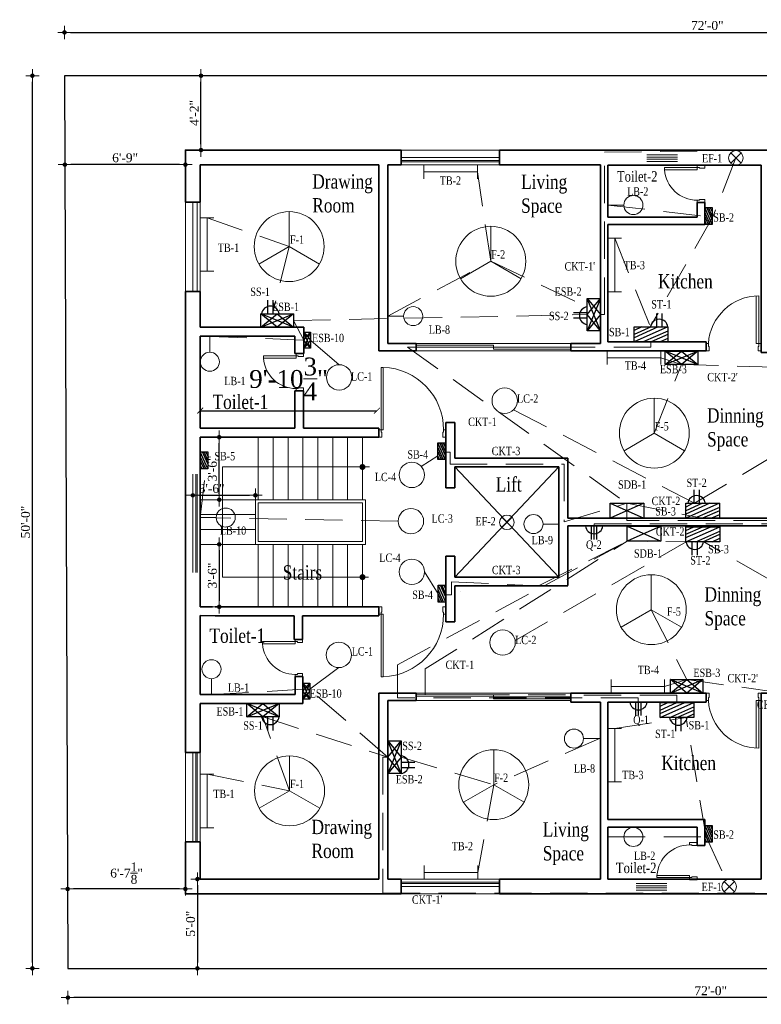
# Model space of a CAD drawing. Header units: inches. Extents: x -13742749 to 88736, y -40897 to 32194776.
# Drawn here: x 2084 to 2583, y 26277132 to 26277794 of the extents above; entities that cross this region are included whole.
import ezdxf

# ---------------------------------------------------------------- set-up
doc = ezdxf.new("R2010")
doc.units = ezdxf.units.IN
doc.header["$LTSCALE"] = 10
doc.header["$MEASUREMENT"] = 0
doc.linetypes.add('ACAD_ISO04W100', pattern=[30, 24, -3, 0, -3])
doc.linetypes.add('HIDDEN', pattern=[0.375, 0.25, -0.125])
doc.layers.get('0').update_dxf_attribs({"color": 123})
for name, color, linetype, lineweight in [('Column', 7, 'Continuous', 35), ('Conduit (Mine)', 230, 'HIDDEN', 13), ('Conduit Generator (mine)', 134, 'HIDDEN', 13), ('DIM', 4, 'Continuous', 0), ('DIMENSION_MY', 7, 'Continuous', 13), ('DOOR', 41, 'Continuous', 9), ('Fan (mine)', 210, 'Continuous', 13), ('Light (mine)', 80, 'Continuous', 13), ('RAIL', 182, 'Continuous', 13), ('Stair', 8, 'Continuous', 13), ('Text_My', 7, 'Continuous', 13), ('Text_SUBD', 7, 'Continuous', 13), ('VOID', 8, 'Continuous', 9), ('Wall', 7, 'Continuous', 35), ('WIN', 4, 'Continuous', 13), ('WIN-1', 8, 'Continuous', 13), ('WIN1', 8, 'Continuous', 9)]:
    doc.layers.add(name, color=color, linetype=linetype, lineweight=lineweight)
doc.layers.add('Site', color=7, linetype='ACAD_ISO04W100', lineweight=30, true_color=0x004961)
doc.layers.add('Switchboard and Socket (mine)', color=41, linetype='Continuous')
doc.layers.get('0').off()
doc.styles.get("Standard").update_dxf_attribs({"font": 'times.ttf', "width": 0.8})
doc.styles.add('STYLE3', font='times.ttf')
doc.dimstyles.new('1_8', dxfattribs={"dimtxt": 6, "dimasz": 4, "dimexe": 0.18, "dimexo": 0.0625, "dimgap": 0.125, "dimtad": 0, "dimdec": 4, "dimrnd": 0.125, "dimzin": 3, "dimdsep": 46, "dimlunit": 4, "dimtxsty": 'STYLE3', "dimblk": 'D', "dimcen": 4, "dimse1": 1, "dimse2": 1, "dimclrt": 7, "dimadec": 0, "dimazin": 0, "dimtfac": 1, "dimtdec": 4, "dimtix": 1, "dimtmove": 0, "dimatfit": 3, "dimldrblk": 'OPEN90', "dimfxl": 1, "dimtvp": 0.75, "dimtolj": 1, "dimtzin": 0, "dimarcsym": 0})
doc.dimstyles.new('Copy 1_8', dxfattribs={"dimtxt": 12, "dimasz": 4, "dimexe": 0.18, "dimexo": 0.0625, "dimgap": 0.125, "dimtad": 0, "dimdec": 4, "dimrnd": 0.125, "dimzin": 3, "dimdsep": 46, "dimlunit": 4, "dimtxsty": 'STYLE3', "dimblk": 'ARCHTICK', "dimcen": 4, "dimse1": 1, "dimse2": 1, "dimclrt": 7, "dimadec": 0, "dimazin": 0, "dimtfac": 1, "dimtdec": 4, "dimtix": 1, "dimtmove": 0, "dimatfit": 3, "dimldrblk": 'OPEN90', "dimfxl": 1, "dimtvp": 0.75, "dimtolj": 1, "dimtzin": 0, "dimarcsym": 0})

# ---------------------------------------------------------------- blocks, each defined once
blk = doc.blocks.new('D')
at = {"layer": 'DIM'}
for q in [(-1.125, 0), (0, 1.125), (1.125, 0), (0, -1.125)]:
    blk.add_line((0, 0), q, dxfattribs=at)
at = {"layer": 'DIM', "color": 6, "const_width": 0.375}
blk.add_lwpolyline([(-0.1875, 0, 1), (0.1875, 0, 1)], format="xyb", close=True, dxfattribs=at)
blk = doc.blocks.new('*D429')
at = {"layer": 'DIM', "color": 0, "linetype": 'ByBlock', "lineweight": -2}
blk.add_line((2118.43, 26277785.77), (2974.43, 26277785.77), dxfattribs=at)
at = {"layer": 'DIM', "color": 0, "linetype": 'ByBlock', "lineweight": -2, "xscale": 4, "yscale": 4, "zscale": 4, "rotation": 180}
blk.add_blockref('D', (2114.43, 26277785.77), dxfattribs=at)
at = {"layer": 'DIM', "color": 0, "linetype": 'ByBlock', "lineweight": -2, "xscale": 4, "yscale": 4, "zscale": 4}
blk.add_blockref('D', (2978.43, 26277785.77), dxfattribs=at)
at = {"layer": 'DIM', "color": 7, "linetype": 'ByBlock', "insert": (2546.43, 26277790.36), "char_height": 6, "attachment_point": 5, "style": 'STYLE3'}
blk.add_mtext('\\A1;72\'-0"', dxfattribs=at)
blk = doc.blocks.new('_Open90')
at = {"layer": 'DIM', "color": 0, "lineweight": -2}
for p, q in [((0, 0), (-1, 0)), ((-0.5, 0.5), (0, 0)), ((0, 0), (-0.5, -0.5))]:
    blk.add_line(p, q, dxfattribs=at)
blk = doc.blocks.new('*D431')
at = {"layer": 'DIM', "color": 0, "linetype": 'ByBlock', "lineweight": -2}
blk.add_line((2092.83, 26277160.62), (2092.83, 26277752.62), dxfattribs=at)
at = {"layer": 'DIM', "color": 0, "linetype": 'ByBlock', "lineweight": -2, "xscale": 4, "yscale": 4, "zscale": 4}
for p, rotation in [((2092.83, 26277756.62), 90), ((2092.83, 26277156.62), 270)]:
    blk.add_blockref('D', p, dxfattribs=dict(at, rotation=rotation))
at = {"layer": 'DIM', "color": 7, "linetype": 'ByBlock', "insert": (2088.25, 26277456.62), "char_height": 6, "attachment_point": 5, "rotation": 90, "style": 'STYLE3'}
blk.add_mtext('\\A1;50\'-0"', dxfattribs=at)
blk = doc.blocks.new('*D432')
at = {"layer": 'DIM', "color": 0, "linetype": 'ByBlock', "lineweight": -2}
blk.add_line((2976.75, 26277136.95), (2120.75, 26277136.95), dxfattribs=at)
at = {"layer": 'DIM', "color": 0, "linetype": 'ByBlock', "lineweight": -2, "xscale": 4, "yscale": 4, "zscale": 4, "rotation": 180}
blk.add_blockref('D', (2116.75, 26277136.95), dxfattribs=at)
at = {"layer": 'DIM', "color": 0, "linetype": 'ByBlock', "lineweight": -2, "xscale": 4, "yscale": 4, "zscale": 4}
blk.add_blockref('D', (2980.75, 26277136.95), dxfattribs=at)
at = {"layer": 'DIM', "color": 7, "linetype": 'ByBlock', "insert": (2548.75, 26277141.55), "char_height": 6, "attachment_point": 5, "style": 'STYLE3'}
blk.add_mtext('\\A1;72\'-0"', dxfattribs=at)
blk = doc.blocks.new('D-45')
for points in [[(-1.5, 46.97), (-3, 46.97), (-3, 5), (-1.5, 5)], [(-45, 5), (-45, 0), (-43, 0), (-43, 3.5), (-43.5, 3.5), (-43.5, 5)], [(0, 5), (0, 0), (-2, 0), (-2, 3.5), (-1.5, 3.5), (-1.5, 5)]]:
    blk.add_lwpolyline(points, close=True)
blk.add_arc((-1.5, 5), 42, 92.04671, 180)
blk = doc.blocks.new('D-25')
for points in [[(5, 25), (0, 25), (0, 23), (3.5, 23), (3.5, 23.5), (5, 23.5)], [(5, 0), (0, 0), (0, 2), (3.5, 2), (3.5, 1.5), (5, 1.5)], [(26.95, 1.5), (26.95, 3), (5, 3), (5, 1.5)]]:
    blk.add_lwpolyline(points, close=True)
blk.add_arc((5, 1.5), 22, 3.90956, 90)
blk = doc.blocks.new('D-S')
at = {"layer": 'DOOR', "linetype": 'Continuous'}
for p, q in [((1.5, 5), (1.5, 37)), ((3.5, 36.93), (3.5, 5)), ((3.5, 5), (1.5, 5))]:
    blk.add_line(p, q, dxfattribs=at)
at = {"layer": 'DOOR'}
for points in [[(2, 3), (2, 0), (0, 0), (0, 5), (1.5, 5), (1.5, 3)], [(35, 3), (35, 0), (37, 0), (37, 5), (35.5, 5), (35.5, 3)]]:
    blk.add_lwpolyline(points, close=True, dxfattribs=at)
blk.add_arc((1.46, 2.89), 34.11, 3.5436, 89.92781, dxfattribs=at)
blk = doc.blocks.new('*D478')
at = {"layer": 'DIM', "color": 0, "linetype": 'ByBlock', "lineweight": -2}
blk.add_line((2191.69, 26277209.99), (2120.55, 26277209.99), dxfattribs=at)
at = {"layer": 'DIM', "color": 0, "linetype": 'ByBlock', "lineweight": -2, "xscale": 4, "yscale": 4, "zscale": 4, "rotation": 180}
blk.add_blockref('D', (2116.55, 26277209.99), dxfattribs=at)
at = {"layer": 'DIM', "color": 0, "linetype": 'ByBlock', "lineweight": -2, "xscale": 4, "yscale": 4, "zscale": 4}
blk.add_blockref('D', (2195.69, 26277209.99), dxfattribs=at)
at = {"layer": 'DIM', "color": 7, "linetype": 'ByBlock', "insert": (2156.12, 26277220.64), "char_height": 6, "attachment_point": 5, "style": 'STYLE3'}
blk.add_mtext('\\A1;6\'-7{\\H1.000000x;\\S1/8;}"', dxfattribs=at)
blk = doc.blocks.new('*D479')
at = {"layer": 'DIM', "color": 0, "linetype": 'ByBlock', "lineweight": -2}
blk.add_line((2203.77, 26277212.62), (2203.77, 26277160.62), dxfattribs=at)
at = {"layer": 'DIM', "color": 0, "linetype": 'ByBlock', "lineweight": -2, "xscale": 4, "yscale": 4, "zscale": 4}
for p, rotation in [((2203.77, 26277216.62), 90), ((2203.77, 26277156.62), 270)]:
    blk.add_blockref('D', p, dxfattribs=dict(at, rotation=rotation))
at = {"layer": 'DIM', "color": 7, "linetype": 'ByBlock', "insert": (2199.19, 26277186.62), "char_height": 6, "attachment_point": 5, "rotation": 90, "style": 'STYLE3'}
blk.add_mtext('\\A1;5\'-0"', dxfattribs=at)
blk = doc.blocks.new('*D483')
at = {"layer": 'DIM', "color": 0, "linetype": 'ByBlock', "lineweight": -2}
blk.add_line((2206.16, 26277710.65), (2206.16, 26277752.62), dxfattribs=at)
at = {"layer": 'DIM', "color": 0, "linetype": 'ByBlock', "lineweight": -2, "xscale": 4, "yscale": 4, "zscale": 4}
for p, rotation in [((2206.16, 26277756.62), 90), ((2206.16, 26277706.65), 270)]:
    blk.add_blockref('D', p, dxfattribs=dict(at, rotation=rotation))
at = {"layer": 'DIM', "color": 7, "linetype": 'ByBlock', "insert": (2201.66, 26277731.63), "char_height": 6, "attachment_point": 5, "rotation": 90, "style": 'STYLE3'}
blk.add_mtext('\\A1;4\'-2"', dxfattribs=at)
blk = doc.blocks.new('*D484')
at = {"layer": 'DIM', "color": 0, "linetype": 'ByBlock', "lineweight": -2}
blk.add_line((2191.69, 26277696.85), (2118.67, 26277696.85), dxfattribs=at)
at = {"layer": 'DIM', "color": 0, "linetype": 'ByBlock', "lineweight": -2, "xscale": 4, "yscale": 4, "zscale": 4, "rotation": 180}
blk.add_blockref('D', (2114.67, 26277696.85), dxfattribs=at)
at = {"layer": 'DIM', "color": 0, "linetype": 'ByBlock', "lineweight": -2, "xscale": 4, "yscale": 4, "zscale": 4}
blk.add_blockref('D', (2195.69, 26277696.85), dxfattribs=at)
at = {"layer": 'DIM', "color": 7, "linetype": 'ByBlock', "insert": (2155.18, 26277701.44), "char_height": 6, "attachment_point": 5, "style": 'STYLE3'}
blk.add_mtext('\\A1;6\'-9"', dxfattribs=at)
blk = doc.blocks.new('*D434')
at = {"layer": 'DIM', "color": 0, "linetype": 'ByBlock', "lineweight": -2}
blk.add_line((2204.69, 26277474.59), (2238.69, 26277474.59), dxfattribs=at)
at = {"layer": 'DIM', "color": 0, "linetype": 'ByBlock', "lineweight": -2, "xscale": 4, "yscale": 4, "zscale": 4, "rotation": 180}
blk.add_blockref('D', (2200.69, 26277474.59), dxfattribs=at)
at = {"layer": 'DIM', "color": 0, "linetype": 'ByBlock', "lineweight": -2, "xscale": 4, "yscale": 4, "zscale": 4}
blk.add_blockref('D', (2242.69, 26277474.59), dxfattribs=at)
at = {"layer": 'DIM', "color": 7, "linetype": 'ByBlock', "insert": (2213.32, 26277479.17), "char_height": 6, "attachment_point": 5, "style": 'STYLE3'}
blk.add_mtext('\\A1;3\'-6"', dxfattribs=at)
blk = doc.blocks.new('*D485')
at = {"layer": 'DIM', "color": 0, "linetype": 'ByBlock', "lineweight": -2}
blk.add_line((2218.42, 26277475.64), (2218.42, 26277509.64), dxfattribs=at)
at = {"layer": 'DIM', "color": 0, "linetype": 'ByBlock', "lineweight": -2, "xscale": 4, "yscale": 4, "zscale": 4}
for p, rotation in [((2218.42, 26277513.64), 90), ((2218.42, 26277471.64), 270)]:
    blk.add_blockref('D', p, dxfattribs=dict(at, rotation=rotation))
at = {"layer": 'DIM', "color": 7, "linetype": 'ByBlock', "insert": (2213.84, 26277492.64), "char_height": 6, "attachment_point": 5, "rotation": 90, "style": 'STYLE3'}
blk.add_mtext('\\A1;3\'-6"', dxfattribs=at)
blk = doc.blocks.new('*D435')
at = {"layer": 'DIM', "color": 0, "linetype": 'ByBlock', "lineweight": -2}
blk.add_line((2218.42, 26277437.64), (2218.42, 26277403.64), dxfattribs=at)
at = {"layer": 'DIM', "color": 0, "linetype": 'ByBlock', "lineweight": -2, "xscale": 4, "yscale": 4, "zscale": 4}
for p, rotation in [((2218.42, 26277441.64), 90), ((2218.42, 26277399.64), 270)]:
    blk.add_blockref('D', p, dxfattribs=dict(at, rotation=rotation))
at = {"layer": 'DIM', "color": 7, "linetype": 'ByBlock', "insert": (2213.84, 26277420.64), "char_height": 6, "attachment_point": 5, "rotation": 90, "style": 'STYLE3'}
blk.add_mtext('\\A1;3\'-6"', dxfattribs=at)
blk = doc.blocks.new('Ceiling Fan Small')
at = {"layer": 'Fan (mine)', "linetype": 'ByBlock', "ltscale": 10}
for p in [(7040.4, -35394.14), (7020.04, -35429.39), (7060.75, -35429.39)]:
    blk.add_line(p, (7040.4, -35417.64), dxfattribs=at)
blk.add_circle((7040.4, -35417.64), 23.5, dxfattribs=at)
blk.add_circle((7040.4, -35417.64), 23.5, dxfattribs=at)
blk.add_circle((7040.4, -35417.64), 23.5, dxfattribs=at)
blk = doc.blocks.new('Tube Light')
at = {"layer": 'Light (mine)', "linetype": 'Continuous'}
for p, q in [((-36, 4.54), (-36, -4.54)), ((0, 0), (-36, 0)), ((0, 4.54), (0, -4.54))]:
    blk.add_line(p, q, dxfattribs=at)
blk = doc.blocks.new('Ceiling light')
at = {"layer": 'Light (mine)', "linetype": 'ByBlock'}
blk.add_circle((0, 8.53), 8.53, dxfattribs=at)
blk = doc.blocks.new('Bulb')
at = {"layer": 'Light (mine)', "linetype": 'Continuous'}
blk.add_line((-9.96, -5.31), (-20.64, -5.31), dxfattribs=at)
blk.add_circle((-3.57, -5.31), 6.4, dxfattribs=at)
blk = doc.blocks.new('Exhaust_Fan_new')
at = {"layer": 'Fan (mine)', "linetype": 'ByBlock', "ltscale": 10}
for p, q in [((-3.46, 3.46), (3.46, -3.46)), ((3.46, 3.46), (-3.46, -3.46))]:
    blk.add_line(p, q, dxfattribs=at)
blk.add_circle((0, 0), 4.9, dxfattribs=at)
blk = doc.blocks.new('2 Pin')
at = {"layer": 'Switchboard and Socket (mine)', "linetype": 'Continuous', "ltscale": 10}
for p, q in [((-7.3, 0), (-7.3, 18.1)), ((0, 0), (0, 18.2)), ((-15.8, 0), (7.8, 0))]:
    blk.add_line(p, q, dxfattribs=at)
blk.add_arc((-4, -1.6), 11.9, 7.5318, 172.4682, dxfattribs=at)
blk = doc.blocks.new('3- Pic')
at = {"layer": 'Switchboard and Socket (mine)', "linetype": 'ByBlock'}
blk.add_blockref('2 Pin', (7.3, 0), dxfattribs=at)
blk = doc.blocks.new('3- Pin')
at = {"layer": 'Switchboard and Socket (mine)', "linetype": 'Continuous', "ltscale": 10}
blk.add_line((-10.3, -3.5), (-10.3, 14.6), dxfattribs=at)
at = {"layer": 'Switchboard and Socket (mine)', "linetype": 'Continuous'}
blk.add_blockref('3- Pic', (-14.1, -3.5), dxfattribs=at)
blk = doc.blocks.new('switch board')
at = {"layer": 'Switchboard and Socket (mine)', "linetype": 'Continuous'}
for p, q in [((-16.63, -10.09), (6.09, 0)), ((-16.63, -5.05), (-5.27, 0)), ((-16.63, -7.26), (0, 0)), ((-16.63, -2.38), (-11.29, 0)), ((-10.02, -10.09), (6.09, -2.84)), ((-5.27, -10.09), (6.09, -5.05)), ((0.97, -10.09), (6.09, -7.56))]:
    blk.add_line(p, q, dxfattribs=at)
blk.add_lwpolyline([(-16.63, 0), (6.09, 0), (6.09, -10.09), (-16.63, -10.09)], close=True, dxfattribs=at)
blk = doc.blocks.new('Emergency')
at = {"layer": 'Switchboard and Socket (mine)', "linetype": 'Continuous', "ltscale": 10}
for p, q in [((-10.9, 0), (0, 9.07)), ((0, 0), (-10.9, 9.07)), ((-10.9, 0), (10.9, 9.07)), ((10.9, 0), (-10.9, 9.07)), ((0, 9.07), (10.9, 0)), ((10.9, 9.07), (0, 0))]:
    blk.add_line(p, q, dxfattribs=at)
blk.add_lwpolyline([(-10.9, 9.07), (10.9, 9.07), (10.9, 0), (-10.9, 0)], close=True, dxfattribs=at)
blk = doc.blocks.new('Main Distribution Board')
at = {"layer": 'Switchboard and Socket (mine)', "linetype": 'ByBlock'}
for p, q in [((-11.36, 0), (11.36, -10.09)), ((11.36, 0), (-11.36, -10.09))]:
    blk.add_line(p, q, dxfattribs=at)
blk.add_lwpolyline([(-11.36, 0), (11.36, 0), (11.36, -10.09), (-11.36, -10.09)], close=True, dxfattribs=at)
blk = doc.blocks.new('_ArchTick')
at = {"color": 0, "linetype": 'ByBlock', "const_width": 0.15}
blk.add_lwpolyline([(-0.5, -0.5), (0.5, 0.5)], dxfattribs=at)
blk = doc.blocks.new('*D453')
at = {"layer": 'DIMENSION_MY', "color": 0, "linetype": 'ByBlock', "lineweight": -2, "ltscale": 10}
blk.add_line((2205.69, 26277531.49), (2324.43, 26277531.49), dxfattribs=at)
at = {"layer": 'DIMENSION_MY', "color": 0, "linetype": 'ByBlock', "lineweight": -2, "ltscale": 10, "xscale": 4, "yscale": 4, "zscale": 4, "rotation": 180}
blk.add_blockref('_ArchTick', (2205.69, 26277531.49), dxfattribs=at)
at = {"layer": 'DIMENSION_MY', "color": 0, "linetype": 'ByBlock', "lineweight": -2, "ltscale": 10, "xscale": 4, "yscale": 4, "zscale": 4}
blk.add_blockref('_ArchTick', (2324.43, 26277531.49), dxfattribs=at)
at = {"layer": 'DIMENSION_MY', "color": 7, "linetype": 'ByBlock', "ltscale": 10, "insert": (2265.06, 26277552.79), "char_height": 12, "attachment_point": 5, "style": 'STYLE3'}
blk.add_mtext('\\A1;9\'-10{\\H1.000000x;\\S3/4;}"', dxfattribs=at)

msp = doc.modelspace()

# ---------------------------------------------------------------- linework, layer by layer
at = {"layer": 'Column', "linetype": 'ByBlock'}
for p, q in [((2446.68837, 26277419.6355), (2446.68837, 26277493.6355)), ((2446.68837, 26277493.6355), (2446.68837, 26277422.1355)), ((2452.68837, 26277493.6355), (2452.68837, 26277459.13551)), ((2452.68837, 26277454.13551), (2452.68837, 26277422.1355))]:
    msp.add_line(p, q, dxfattribs=at)
at = {"layer": 'Column', "linetype": 'ByBlock', "ltscale": 10}
for p, q in [((2195.68837, 26277335.63551), (2195.68837, 26277389.63551)), ((2205.68837, 26277340.63551), (2205.68837, 26277389.63551)), ((2205.68837, 26277330.63551), (2205.68837, 26277334.63551)), ((2479.68837, 26277251.62381), (2479.68837, 26277216.62381)), ((2230.68837, 26277216.62382), (2302.68837, 26277216.62382)), ((2230.68837, 26277206.62382), (2302.68837, 26277206.62382)), ((2461.68837, 26277206.62381), (2499.68837, 26277206.62381))]:
    msp.add_line(p, q, dxfattribs=at)
at = {"layer": 'Column', "linetype": 'ByBlock'}
for points in [[(2215.68837, 26277706.6472), (2215.68837, 26277706.6472), (2195.68837, 26277706.6472), (2195.68837, 26277696.6472)], [(2431.68837, 26277706.6472), (2411.68837, 26277706.6472)], [(2205.68837, 26277696.6472), (2215.68837, 26277696.6472)], [(2411.68837, 26277696.6472), (2431.68837, 26277696.6472)], [(2195.68837, 26277513.63551), (2195.68837, 26277513.63551), (2195.68837, 26277523.63551)], [(2195.68837, 26277389.63551), (2195.68837, 26277399.63551)], [(2215.68837, 26277206.62382), (2195.68837, 26277206.62382), (2195.68837, 26277216.62382)], [(2411.68837, 26277216.62381), (2431.68837, 26277216.62381)], [(2431.68837, 26277206.62381), (2411.68837, 26277206.62382)]]:
    msp.add_lwpolyline(points, dxfattribs=at)
at = {"layer": 'Conduit (Mine)', "linetype": 'HIDDEN', "ltscale": 10}
for p, q in [((2565.67572, 26277701.37648), (2550.4214, 26277662.32931)), ((2479.68837, 26277669.72064), (2550.4214, 26277661.47921)), ((2550.4214, 26277662.32931), (2508.14463, 26277587.85058)), ((2484.23009, 26277647.41634), (2508.14463, 26277587.85058)), ((2508.53343, 26277574.22179), (2344.98776, 26277574.22179)), ((2344.98776, 26277574.22179), (2492.43744, 26277469.22742)), ((2508.53343, 26277577.6472), (2508.53343, 26277574.22179)), ((2416.27348, 26277532.15531), (2537.83136, 26277469.22747)), ((2537.83136, 26277469.22747), (2615.26226, 26277515.65582)), ((2354.12569, 26277494.06274), (2365.22749, 26277501.22435)), ((2370.68837, 26277503.6355), (2373.53015, 26277503.6355)), ((2373.53015, 26277503.6355), (2373.53015, 26277495.61775)), ((2205.68837, 26277459.64469), (2209.31689, 26277492.39523)), ((2373.53015, 26277495.61775), (2450.15826, 26277495.61775)), ((2450.15826, 26277495.61775), (2450.15826, 26277456.8213)), ((2450.15826, 26277456.8213), (2492.43744, 26277469.22742)), ((2492.43744, 26277457.56569), (2492.43744, 26277469.22742)), ((2492.43744, 26277469.22742), (2543.2946, 26277459.13551)), ((2338.73128, 26277457.23769), (2205.68837, 26277459.64469)), ((2776.63261, 26277457.56569), (2492.43744, 26277457.56569)), ((2338.18837, 26277360.75069), (2492.53897, 26277443.71082)), ((2356.89791, 26277357.84823), (2492.53897, 26277443.71082)), ((2417.28706, 26277377.07515), (2532.25411, 26277443.26491)), ((2433.02992, 26277413.6355), (2492.5394, 26277443.7112)), ((2543.48248, 26277443.32329), (2492.53897, 26277443.71082)), ((2620.40586, 26277399.48915), (2544.05579, 26277443.26491)), ((2356.39333, 26277423.14524), (2365.59979, 26277408.42388)), ((2374.52446, 26277407.74556), (2374.52446, 26277416.50073)), ((2374.52446, 26277416.50073), (2433.02992, 26277413.6355)), ((2370.68837, 26277407.74556), (2370.68837, 26277407.74556)), ((2370.68837, 26277407.74556), (2374.52446, 26277407.74556)), ((2338.18837, 26277338.5291), (2338.18837, 26277360.75069)), ((2356.89791, 26277340.57772), (2356.89791, 26277357.84823)), ((2526.03203, 26277340.20665), (2356.89791, 26277340.57772)), ((2526.03203, 26277335.27485), (2526.03203, 26277340.20665)), ((2499.91228, 26277338.5291), (2338.18837, 26277338.5291)), ((2499.91228, 26277335.5281), (2499.91228, 26277338.5291)), ((2484.23009, 26277317.89969), (2532.16178, 26277325.13026)), ((2545.62585, 26277244.92427), (2532.16178, 26277325.13026)), ((2479.68847, 26277244.92427), (2545.62585, 26277244.92427)), ((2545.62585, 26277244.92427), (2561.19552, 26277211.56559))]:
    msp.add_line(p, q, dxfattribs=at)
at = {"layer": 'Conduit Generator (mine)', "linetype": 'HIDDEN', "ltscale": 10}
for p, q in [((2477.24931, 26277705.14959), (2584.88449, 26277706.64707)), ((2477.24931, 26277596.03641), (2477.24931, 26277705.14959)), ((2400.90737, 26277631.90772), (2391.92993, 26277691.96805)), ((2210.22959, 26277661.1752), (2265.42013, 26277641.77975)), ((2265.42013, 26277641.77975), (2254.17613, 26277596.62054)), ((2331.68837, 26277595.03785), (2400.90737, 26277631.90772)), ((2400.90737, 26277631.90772), (2465.61444, 26277601.26761)), ((2268.24995, 26277592.08357), (2465.61444, 26277596.03641)), ((2275.19266, 26277578.85259), (2268.24995, 26277592.08357)), ((2474.68837, 26277596.03641), (2474.68837, 26277596.03641)), ((2474.68837, 26277596.03641), (2477.24931, 26277596.03641)), ((2212.08675, 26277581.42536), (2275.19266, 26277578.85259)), ((2299.01678, 26277562.40142), (2279.72962, 26277578.85259)), ((2515.11645, 26277567.10582), (2529.06893, 26277562.4619)), ((2510.81833, 26277516.34685), (2529.06893, 26277562.4619)), ((2529.06893, 26277562.4619), (2605.98592, 26277560.33691)), ((2470.39332, 26277453.90022), (2470.39332, 26277455.38485)), ((2470.39332, 26277455.38485), (2681.05639, 26277455.38485)), ((2508.81438, 26277397.7037), (2532.5758, 26277350.69773)), ((2298.8355, 26277358.77085), (2279.21979, 26277344.23088)), ((2517.74595, 26277346.16532), (2532.5758, 26277350.69773)), ((2532.5758, 26277350.69773), (2598.0706, 26277341.62381)), ((2213.24113, 26277340.63544), (2274.68837, 26277344.21672)), ((2331.68837, 26277298.55404), (2279.21979, 26277344.23088)), ((2265.68567, 26277275.94815), (2247.81467, 26277325.60778)), ((2247.83744, 26277325.62673), (2331.68837, 26277298.55404)), ((2473.89624, 26277311.02824), (2402.90423, 26277280.07281)), ((2331.68833, 26277298.554), (2328.35566, 26277298.554)), ((2328.35566, 26277298.554), (2328.35566, 26277207.15194)), ((2331.68837, 26277298.55399), (2328.46545, 26277299.59461)), ((2340.76227, 26277298.55401), (2402.90423, 26277280.07281)), ((2210.22975, 26277287.17096), (2265.68567, 26277275.94815)), ((2402.90423, 26277280.07281), (2392.17847, 26277221.16512)), ((2328.35566, 26277207.15194), (2585.59274, 26277207.15194))]:
    msp.add_line(p, q, dxfattribs=at)
at = {"layer": 'RAIL', "linetype": 'ByBlock'}
for p, q in [((2242.68837, 26277471.63551), (2242.68837, 26277441.63551)), ((2316.68837, 26277471.63551), (2242.68837, 26277471.63551)), ((2244.68837, 26277469.63551), (2244.68837, 26277443.63551)), ((2314.68837, 26277469.63551), (2244.68837, 26277469.63551)), ((2314.68837, 26277443.63551), (2314.68837, 26277469.63551)), ((2316.68837, 26277441.63551), (2316.68837, 26277471.63551)), ((2242.68837, 26277441.63551), (2316.68837, 26277441.63551)), ((2244.68837, 26277443.63551), (2314.68837, 26277443.63551))]:
    msp.add_line(p, q, dxfattribs=at)
at = {"layer": 'Site', "linetype": 'ByBlock', "ltscale": 3}
for p, q in [((2114.43323, 26277756.62232), (2116.74573, 26277156.62381)), ((2978.43323, 26277756.61935), (2114.43323, 26277756.62232)), ((2116.74573, 26277156.62381), (2980.74573, 26277156.62381))]:
    msp.add_line(p, q, dxfattribs=at)
at = {"layer": 'Stair', "linetype": 'ByBlock'}
for p, q in [((2244.68837, 26277513.63551), (2244.68837, 26277471.63551)), ((2254.68837, 26277513.63551), (2254.68837, 26277471.63551)), ((2264.68837, 26277513.63551), (2264.68837, 26277471.63551)), ((2274.68837, 26277513.63551), (2274.68837, 26277471.63551)), ((2284.68837, 26277513.63551), (2284.68837, 26277471.63551)), ((2294.68837, 26277513.63551), (2294.68837, 26277471.63551)), ((2304.68837, 26277513.63551), (2304.68837, 26277471.63551)), ((2314.68837, 26277513.63551), (2314.68837, 26277471.63551)), ((2319.46002, 26277493.63551), (2220.68837, 26277493.63551)), ((2220.68837, 26277493.63551), (2220.68837, 26277419.63551)), ((2242.68837, 26277471.63551), (2205.68837, 26277471.63551)), ((2242.68837, 26277461.63551), (2205.68837, 26277461.63551)), ((2242.68837, 26277451.63551), (2205.68837, 26277451.63551)), ((2242.68837, 26277441.63551), (2205.68837, 26277441.63551)), ((2244.68837, 26277399.63551), (2244.68837, 26277441.63551)), ((2254.68837, 26277399.63551), (2254.68837, 26277441.63551)), ((2264.68837, 26277399.63551), (2264.68837, 26277441.63551)), ((2274.68837, 26277399.63551), (2274.68837, 26277441.63551)), ((2284.68837, 26277399.63551), (2284.68837, 26277441.63551)), ((2294.68837, 26277399.63551), (2294.68837, 26277441.63551)), ((2304.68837, 26277399.63551), (2304.68837, 26277441.63551)), ((2314.68837, 26277399.63551), (2314.68837, 26277441.63551)), ((2220.68837, 26277419.63551), (2318.7771, 26277419.63551))]:
    msp.add_line(p, q, dxfattribs=at)
at = {"layer": 'Stair', "linetype": 'ByBlock', "const_width": 2}
for points in [[(2313.68837, 26277493.63551, 1), (2315.68837, 26277493.63551, 1)], [(2313.68837, 26277419.63551, 1), (2315.68837, 26277419.63551, 1)]]:
    msp.add_lwpolyline(points, format="xyb", close=True, dxfattribs=at)
at = {"layer": 'VOID', "linetype": 'ByBlock', "ltscale": 10}
for p, q in [((2376.68837, 26277493.6355), (2446.68837, 26277419.6355)), ((2376.68837, 26277419.63551), (2446.68837, 26277493.6257))]:
    msp.add_line(p, q, dxfattribs=at)
at = {"layer": 'Wall', "linetype": 'ByBlock'}
for p, q in [((2230.68837, 26277706.6472), (2215.68837, 26277706.6472)), ((2340.68837, 26277706.6472), (2302.68837, 26277706.6472)), ((2340.68837, 26277706.6472), (2340.68837, 26277696.6472)), ((2411.68837, 26277706.6472), (2406.68837, 26277706.6472)), ((2406.68837, 26277706.6472), (2406.68837, 26277696.6472)), ((2431.68837, 26277706.6472), (2462.68837, 26277706.64665)), ((2499.68837, 26277706.6472), (2499.68837, 26277706.6472)), ((2195.68837, 26277696.64774), (2195.68837, 26277671.64774)), ((2205.68837, 26277671.64774), (2205.68837, 26277696.64774)), ((2230.68837, 26277696.6472), (2215.68837, 26277696.6472)), ((2325.68837, 26277696.6472), (2302.68837, 26277696.6472)), ((2325.68837, 26277571.6472), (2325.68837, 26277696.6472)), ((2331.68837, 26277576.6472), (2331.68837, 26277696.6472)), ((2411.68837, 26277696.6472), (2406.68837, 26277696.6472)), ((2474.68837, 26277696.6472), (2431.68837, 26277696.6472)), ((2474.68837, 26277576.6472), (2474.68837, 26277696.6472)), ((2479.68837, 26277661.6472), (2479.68837, 26277696.4763)), ((2195.68837, 26277671.64774), (2205.68837, 26277671.64774)), ((2539.68837, 26277661.6472), (2479.68837, 26277661.6472)), ((2544.68837, 26277656.6472), (2479.68837, 26277656.6472)), ((2479.68837, 26277581.6472), (2479.68837, 26277656.6472)), ((2195.68837, 26277611.64774), (2205.68837, 26277611.64774)), ((2582.68837, 26277571.6472), (2582.68837, 26277604.6472)), ((2350.68837, 26277571.6472), (2325.68837, 26277571.6472)), ((2350.68837, 26277571.6472), (2350.68837, 26277576.6472)), ((2474.68837, 26277576.6472), (2454.68837, 26277576.6472)), ((2454.68837, 26277571.6472), (2454.68837, 26277576.6472)), ((2503.68837, 26277571.6472), (2454.68837, 26277571.6472)), ((2269.19266, 26277519.63551), (2215.68837, 26277519.63551)), ((2325.68837, 26277519.63551), (2275.03886, 26277519.63551)), ((2370.68837, 26277523.6355), (2370.68837, 26277513.6355)), ((2370.68837, 26277523.6355), (2376.68837, 26277523.6355)), ((2376.68837, 26277523.6355), (2376.68837, 26277513.6355)), ((2195.68837, 26277501.63551), (2195.68837, 26277513.63551)), ((2325.68837, 26277513.63551), (2215.68837, 26277513.63551)), ((2380.68837, 26277499.6355), (2426.68837, 26277499.6355)), ((2370.68837, 26277479.6355), (2370.68837, 26277493.6355)), ((2376.68837, 26277479.6355), (2376.68837, 26277493.6355)), ((2380.68837, 26277493.6355), (2426.68837, 26277493.6355)), ((2370.68837, 26277479.6355), (2376.68837, 26277479.6355)), ((2452.68837, 26277459.13551), (2678.68837, 26277459.13551)), ((2452.68837, 26277454.13551), (2678.68837, 26277454.13551)), ((2376.68837, 26277433.6355), (2370.68837, 26277433.6355)), ((2380.68837, 26277419.6355), (2426.68837, 26277419.6355)), ((2195.68837, 26277399.63551), (2195.68837, 26277417.63551)), ((2380.68837, 26277413.6355), (2426.68837, 26277413.6355)), ((2325.68837, 26277399.63551), (2215.68837, 26277399.63551)), ((2268.68837, 26277393.63551), (2215.68837, 26277393.63551)), ((2325.68837, 26277393.63551), (2274.46858, 26277393.63551)), ((2376.68837, 26277389.6355), (2370.68837, 26277389.6355)), ((2350.68837, 26277341.62381), (2325.68837, 26277341.62381)), ((2325.68837, 26277341.62381), (2325.68837, 26277216.62382)), ((2350.68837, 26277341.62381), (2350.68837, 26277336.62381)), ((2454.68837, 26277341.62381), (2454.68837, 26277336.62381)), ((2479.68837, 26277341.62381), (2479.68837, 26277341.62381)), ((2587.68837, 26277341.62381), (2582.68837, 26277341.62381)), ((2582.68837, 26277341.62381), (2582.68837, 26277308.62381)), ((2195.68837, 26277301.62382), (2195.68837, 26277335.63551)), ((2331.68837, 26277336.62381), (2331.68837, 26277216.62382)), ((2474.68837, 26277335.62381), (2474.68837, 26277216.62382)), ((2205.68837, 26277330.63551), (2205.68837, 26277301.62382)), ((2479.68837, 26277331.62381), (2479.68837, 26277256.62381)), ((2195.68837, 26277301.62382), (2205.68837, 26277301.62382)), ((2582.68837, 26277278.62381), (2582.68837, 26277256.62381)), ((2544.68837, 26277256.62381), (2479.68837, 26277256.62381)), ((2539.68837, 26277251.62381), (2479.68837, 26277251.62381)), ((2539.68837, 26277239.10864), (2539.68837, 26277251.62381)), ((2544.68837, 26277239.10864), (2544.68837, 26277251.62381)), ((2195.68837, 26277216.62382), (2195.68837, 26277241.62382)), ((2195.68837, 26277241.62382), (2205.68837, 26277241.62382)), ((2205.68837, 26277241.62382), (2205.68837, 26277216.62382)), ((2230.68837, 26277216.62382), (2215.68837, 26277216.62382)), ((2325.68837, 26277216.62382), (2302.68837, 26277216.62382)), ((2340.68836, 26277206.62382), (2340.68836, 26277216.62382)), ((2411.68837, 26277216.62382), (2406.68837, 26277216.62382)), ((2406.68837, 26277206.62382), (2406.68837, 26277216.62382)), ((2474.68837, 26277216.62382), (2431.68837, 26277216.62382)), ((2230.68837, 26277206.62382), (2215.68837, 26277206.62382)), ((2340.68836, 26277206.62382), (2302.68837, 26277206.62382)), ((2411.68837, 26277206.62382), (2406.68837, 26277206.62382)), ((2431.68837, 26277206.62388), (2461.68837, 26277206.62381))]:
    msp.add_line(p, q, dxfattribs=at)
at = {"layer": 'Wall', "linetype": 'ByBlock', "ltscale": 10}
for p, q in [((2230.68837, 26277706.6472), (2302.68837, 26277706.6472)), ((2462.68837, 26277706.64665), (2623.68837, 26277706.6472)), ((2230.68837, 26277696.6472), (2302.68837, 26277696.6472)), ((2340.68837, 26277696.6472), (2331.68837, 26277696.6472)), ((2479.68837, 26277696.4763), (2582.68837, 26277696.4763)), ((2582.68837, 26277604.6472), (2582.68837, 26277696.4763)), ((2539.68837, 26277671.45756), (2539.68837, 26277661.6472)), ((2544.68837, 26277671.45756), (2539.68837, 26277671.45756)), ((2544.68837, 26277656.6472), (2544.68837, 26277671.45756)), ((2195.68837, 26277523.63551), (2195.68837, 26277611.64774)), ((2205.68837, 26277587.54661), (2205.68837, 26277611.64774)), ((2205.68837, 26277587.54661), (2269.19266, 26277587.54661)), ((2269.19266, 26277587.54661), (2275.19266, 26277587.54661)), ((2275.19266, 26277581.54661), (2275.19266, 26277587.54661)), ((2205.68837, 26277523.63551), (2205.68837, 26277581.54661)), ((2205.68837, 26277581.54661), (2269.19266, 26277581.54661)), ((2269.19266, 26277581.54661), (2269.19266, 26277569.86147)), ((2275.19266, 26277581.54661), (2275.19266, 26277569.86147)), ((2479.68837, 26277581.6472), (2479.68837, 26277577.6472)), ((2350.68837, 26277576.6472), (2331.68837, 26277576.6472)), ((2503.68837, 26277577.6472), (2479.68837, 26277577.6472)), ((2503.68837, 26277577.6472), (2545.68837, 26277577.6472)), ((2503.68837, 26277571.6472), (2545.68837, 26277571.6472)), ((2545.68837, 26277577.6472), (2545.68837, 26277571.6472)), ((2582.68837, 26277571.6472), (2582.68837, 26277570.68244)), ((2275.03886, 26277569.86147), (2269.19266, 26277569.86147)), ((2582.68837, 26277570.68244), (2589.39721, 26277570.6472)), ((2269.19266, 26277544.86147), (2269.19266, 26277519.63551)), ((2275.03886, 26277544.86147), (2269.19266, 26277544.86147)), ((2275.03886, 26277544.86147), (2275.03886, 26277519.63551)), ((2205.68017, 26277519.63551), (2205.68017, 26277523.63551)), ((2215.68837, 26277519.63551), (2205.68017, 26277519.63551)), ((2325.68837, 26277513.63551), (2325.68837, 26277519.63551)), ((2195.68837, 26277399.63551), (2195.68837, 26277513.63551)), ((2205.68837, 26277399.63551), (2205.68837, 26277513.63551)), ((2213.91864, 26277513.63551), (2205.68837, 26277513.63551)), ((2215.68837, 26277513.63551), (2212.12557, 26277513.63551)), ((2370.68837, 26277513.6355), (2370.68837, 26277493.6355)), ((2376.68837, 26277513.6355), (2376.68837, 26277499.6355)), ((2376.68837, 26277499.6355), (2380.68837, 26277499.6355)), ((2426.68837, 26277499.6355), (2452.68837, 26277499.6355)), ((2452.68837, 26277499.6355), (2452.68837, 26277493.6355)), ((2380.68837, 26277493.63551), (2376.68837, 26277493.63551)), ((2426.68837, 26277493.6355), (2446.68837, 26277493.6257)), ((2370.68837, 26277433.6355), (2370.68837, 26277389.6355)), ((2376.68837, 26277433.6355), (2376.68837, 26277419.63551)), ((2380.68837, 26277419.6355), (2376.68837, 26277419.6355)), ((2426.68837, 26277419.6355), (2446.68837, 26277419.6355)), ((2452.68837, 26277422.1355), (2452.68837, 26277414.01786)), ((2376.68837, 26277413.6355), (2376.68837, 26277389.6355)), ((2380.68837, 26277413.6355), (2376.68837, 26277413.6355)), ((2426.68837, 26277413.6355), (2426.68837, 26277413.6355)), ((2426.68837, 26277413.6355), (2452.68837, 26277413.6355)), ((2380.68837, 26277409.62412), (2380.68837, 26277409.62412)), ((2213.91864, 26277399.63551), (2205.68837, 26277399.63551)), ((2325.68837, 26277393.63551), (2325.68837, 26277399.63551)), ((2205.68837, 26277389.63551), (2205.68837, 26277393.70276)), ((2205.68837, 26277393.70276), (2215.68837, 26277393.63551)), ((2268.68837, 26277377.73949), (2268.68837, 26277393.63551)), ((2274.46858, 26277377.73949), (2274.46858, 26277393.63551)), ((2274.46858, 26277377.73949), (2268.68837, 26277377.73949)), ((2274.46858, 26277352.73949), (2269.46858, 26277352.73949)), ((2269.46858, 26277352.73949), (2269.46858, 26277340.63551)), ((2274.68837, 26277334.63551), (2274.68837, 26277352.73949)), ((2268.68837, 26277340.63551), (2205.68837, 26277340.63551)), ((2268.68837, 26277340.63551), (2269.46858, 26277340.63551)), ((2454.68837, 26277341.62381), (2545.68837, 26277341.62381)), ((2545.68837, 26277341.62381), (2545.68837, 26277335.62381)), ((2274.68837, 26277334.63551), (2205.68837, 26277334.63551)), ((2350.68837, 26277336.62381), (2331.68837, 26277336.62381)), ((2454.68837, 26277336.62381), (2454.68837, 26277336.62381)), ((2454.68837, 26277336.62381), (2454.68837, 26277335.62381)), ((2454.68837, 26277335.62381), (2474.68837, 26277335.62381)), ((2479.68837, 26277335.62381), (2545.68837, 26277335.62381)), ((2479.68837, 26277331.62381), (2479.68837, 26277335.62381)), ((2582.68837, 26277308.62381), (2582.68837, 26277278.62381)), ((2544.68837, 26277251.62381), (2544.68837, 26277256.62381)), ((2582.68837, 26277256.62381), (2582.68837, 26277216.62381)), ((2539.57025, 26277239.10864), (2544.68837, 26277239.10864)), ((2215.68837, 26277216.62382), (2205.68837, 26277216.62382)), ((2331.68837, 26277216.62382), (2340.68836, 26277216.62382)), ((2499.68837, 26277216.62381), (2479.68837, 26277216.62381)), ((2499.68837, 26277216.62381), (2582.68837, 26277216.62381)), ((2499.68837, 26277206.62381), (2743.68837, 26277206.62381))]:
    msp.add_line(p, q, dxfattribs=at)
at = {"layer": 'WIN', "linetype": 'ByBlock'}
for p, q in [((2406.68837, 26277699.6472), (2340.68837, 26277699.6472)), ((2406.68837, 26277698.6472), (2340.68837, 26277698.6472)), ((2203.68837, 26277671.64774), (2203.68837, 26277611.64774)), ((2202.68837, 26277488.75347), (2202.68837, 26277422.75347)), ((2203.68837, 26277488.75347), (2203.68837, 26277422.75347)), ((2202.68837, 26277241.62382), (2202.68837, 26277301.62382)), ((2203.68837, 26277241.62382), (2203.68837, 26277301.62382)), ((2406.68837, 26277214.62382), (2340.68836, 26277214.62382)), ((2406.68837, 26277213.62382), (2340.68836, 26277213.62382))]:
    msp.add_line(p, q, dxfattribs=at)
at = {"layer": 'WIN', "linetype": 'ByBlock', "ltscale": 10}
for p, q in [((2505.80305, 26277701.87807), (2526.46814, 26277701.87807)), ((2505.80305, 26277700.58545), (2526.46814, 26277700.58546)), ((2350.68832, 26277575.60108), (2402.68832, 26277575.60108)), ((2402.68832, 26277574.28169), (2350.68832, 26277574.14716)), ((2402.68832, 26277575.60108), (2402.68832, 26277574.28169)), ((2402.68832, 26277574.28169), (2402.68832, 26277572.82147)), ((2454.68832, 26277574.14716), (2402.68832, 26277574.14716)), ((2402.68832, 26277572.82147), (2454.68832, 26277572.82147)), ((2350.68837, 26277340.57772), (2350.68837, 26277340.57772)), ((2350.68837, 26277340.57772), (2402.68837, 26277340.57772)), ((2402.68837, 26277340.57772), (2402.68837, 26277339.25833)), ((2402.68837, 26277339.25833), (2350.68837, 26277339.12381)), ((2402.68837, 26277339.25833), (2402.68837, 26277337.79812)), ((2454.68837, 26277339.12381), (2402.68837, 26277339.12381)), ((2402.68837, 26277337.79812), (2454.68837, 26277337.79812)), ((2454.68837, 26277337.65878), (2454.68837, 26277339.12381)), ((2454.68837, 26277337.79812), (2454.68837, 26277339.12381)), ((2498.6312, 26277212.08064), (2519.29629, 26277212.08064)), ((2498.6312, 26277210.78802), (2519.29629, 26277210.78803))]:
    msp.add_line(p, q, dxfattribs=at)
at = {"layer": 'WIN-1', "linetype": 'ByBlock'}
for p, q in [((2340.68837, 26277706.6472), (2406.68837, 26277706.6472)), ((2406.68837, 26277701.6472), (2340.68837, 26277701.6472)), ((2406.68837, 26277696.6472), (2340.68837, 26277696.6472)), ((2195.68837, 26277611.64774), (2195.68837, 26277671.64774)), ((2200.68837, 26277671.64774), (2200.68837, 26277611.64774)), ((2205.68837, 26277671.64774), (2205.68837, 26277611.64774)), ((2195.68837, 26277422.75347), (2195.68837, 26277488.75347)), ((2200.68837, 26277488.75347), (2200.68837, 26277422.75347)), ((2205.68837, 26277488.75347), (2205.68837, 26277422.75347)), ((2195.68837, 26277301.62382), (2195.68837, 26277241.62382)), ((2200.68837, 26277241.62382), (2200.68837, 26277301.62382)), ((2205.68837, 26277241.62382), (2205.68837, 26277301.62382)), ((2406.68837, 26277216.62382), (2340.68836, 26277216.62382)), ((2406.68837, 26277211.62382), (2340.68836, 26277211.62382)), ((2340.68836, 26277206.62382), (2406.68837, 26277206.62382))]:
    msp.add_line(p, q, dxfattribs=at)
at = {"layer": 'WIN-1', "linetype": 'ByBlock', "ltscale": 10}
for p, q in [((2505.80305, 26277703.45092), (2526.46814, 26277703.45092)), ((2505.80305, 26277699.06466), (2526.46814, 26277699.06467)), ((2498.6312, 26277213.65349), (2519.29629, 26277213.65349)), ((2498.6312, 26277209.26723), (2519.29629, 26277209.26724))]:
    msp.add_line(p, q, dxfattribs=at)
at = {"layer": 'WIN1', "linetype": 'ByBlock', "ltscale": 10}
for p, q in [((2350.68832, 26277576.64716), (2454.68832, 26277576.64716)), ((2350.68832, 26277571.64716), (2454.68832, 26277571.64716)), ((2350.68837, 26277341.62381), (2454.68837, 26277341.62381)), ((2350.68837, 26277336.62381), (2454.68837, 26277336.62381))]:
    msp.add_line(p, q, dxfattribs=at)

# ---------------------------------------------------------------- block references
at = {"layer": 'DOOR', "linetype": 'ByBlock', "rotation": 180}
for name, p in [('D-25', (2544.68837, 26277696.45756)), ('D-25', (2275.03886, 26277569.86147)), ('D-45', (2325.68837, 26277399.63551)), ('D-25', (2274.46858, 26277377.73949)), ('D-S', (2582.68837, 26277341.62381))]:
    msp.add_blockref(name, p, dxfattribs=at)
at = {"layer": 'DOOR', "linetype": 'ByBlock', "xscale": -1}
for name, p in [('D-S', (2582.68837, 26277571.6472)), ('D-45', (2325.68837, 26277513.63551)), ('D-25', (2539.57025, 26277216.10864))]:
    msp.add_blockref(name, p, dxfattribs=at)
at = {"layer": 'Fan (mine)', "linetype": 'ByBlock'}
for name, p in [('Exhaust_Fan_new', (2565.67572, 26277701.37648)), ('Tube Light', (2391.92993, 26277691.96805)), ('Ceiling Fan Small', (-4774.97608, 26313059.42213)), ('Ceiling Fan Small', (-4639.48884, 26313049.5501)), ('Tube Light', (2515.11645, 26277567.10582)), ('Ceiling Fan Small', (-4529.57788, 26312933.98923)), ('Exhaust_Fan_new', (2411.75215, 26277456.41878)), ('Ceiling Fan Small', (-4531.58182, 26312815.34608)), ('Tube Light', (2517.74595, 26277346.16532)), ('Ceiling Fan Small', (-4637.49197, 26312697.71519)), ('Ceiling Fan Small', (-4774.71054, 26312693.59053)), ('Tube Light', (2392.17847, 26277221.16512)), ('Exhaust_Fan_new', (2561.19552, 26277211.56559))]:
    msp.add_blockref(name, p, dxfattribs=at)
at = {"layer": 'Fan (mine)', "linetype": 'ByBlock', "rotation": 90}
for p in [(2210.22959, 26277661.1752), (2484.23009, 26277647.41634), (2484.23009, 26277317.89969), (2210.22975, 26277287.17096)]:
    msp.add_blockref('Tube Light', p, dxfattribs=at)
at = {"layer": 'Switchboard and Socket (mine)', "linetype": 'ByBlock'}
for name, p in [('Bulb', (2500.32608, 26277675.03311)), ('Bulb', (2352.32615, 26277600.35032)), ('Emergency', (2257.35005, 26277587.54661)), ('Emergency', (2529.06893, 26277562.4619)), ('Ceiling light', (2299.01678, 26277545.34506)), ('Ceiling light', (2410.27469, 26277529.68885)), ('Ceiling light', (2347.83562, 26277479.77566)), ('Bulb', (2226.32636, 26277464.95716)), ('Ceiling light', (2347.25946, 26277448.70951)), ('Main Distribution Board', (2492.43744, 26277469.22742)), ('Main Distribution Board', (2503.90348, 26277453.80315)), ('switch board', (2548.75272, 26277453.41525)), ('Ceiling light', (2347.86515, 26277414.61706)), ('Ceiling light', (2408.88326, 26277367.09575)), ('Ceiling light', (2298.8355, 26277358.77085)), ('Emergency', (2532.5758, 26277341.62381)), ('Emergency', (2247.81467, 26277325.60778)), ('switch board', (2531.30226, 26277335.27485)), ('Bulb', (2500.32647, 26277250.23674))]:
    msp.add_blockref(name, p, dxfattribs=at)
at = {"layer": 'Switchboard and Socket (mine)', "linetype": 'ByBlock', "xscale": 0.5, "yscale": 0.5, "zscale": 0.5}
for name, p, rotation in [('switch board', (2544.68824, 26277664.96443), 90), ('2 Pin', (2465.61444, 26277597.36239), 90), ('Emergency', (2279.72962, 26277578.85259), 90), ('switch board', (2365.22749, 26277506.86876), 90), ('switch board', (2205.68837, 26277500.71238), 90), ('3- Pin', (2464.99878, 26277452.16495), 180), ('2 Pin', (2536.02362, 26277443.40974), 180), ('switch board', (2365.59979, 26277411.059), 90), ('Emergency', (2279.21979, 26277342.94351), 90), ('3- Pin', (2494.7769, 26277333.79283), 180), ('2 Pin', (2250.82064, 26277325.62673), 180), ('2 Pin', (2524.9703, 26277325.18289), 180), ('2 Pin', (2340.76227, 26277291.55932), 270), ('switch board', (2549.73435, 26277244.40046), 270)]:
    msp.add_blockref(name, p, dxfattribs=dict(at, rotation=rotation))
for p in [(2254.77864, 26277596.62054), (2516.12469, 26277587.79795), (2541.23223, 26277469.22777)]:
    msp.add_blockref('2 Pin', p, dxfattribs=at)
at = {"layer": 'Switchboard and Socket (mine)', "linetype": 'ByBlock'}
for name, p, rotation in [('Emergency', (2474.68837, 26277596.03641), 90), ('switch board', (2503.39559, 26277577.70599), 180), ('Bulb', (2217.39922, 26277560.78737), 270), ('switch board', (2538.02437, 26277459.13551), 180), ('Bulb', (2426.05037, 26277449.95048), 180), ('Bulb', (2207.92865, 26277361.27344), 90), ('Bulb', (2453.25824, 26277305.71577), 180), ('Emergency', (2340.76227, 26277298.55401), 90)]:
    msp.add_blockref(name, p, dxfattribs=dict(at, rotation=rotation))

# ---------------------------------------------------------------- texts
at = {"layer": 'Switchboard and Socket (mine)', "linetype": 'ByBlock', "ltscale": 10, "char_height": 5.614888, "attachment_point": 1}
for s, insert, width in [('EF-1', (2542.87568, 26277703.97316), 11.307141), ('TB-2', (2366.62305, 26277688.9483), 11.307141), ('LB-2', (2492.5281, 26277681.63902), 10.7044674), ('SB-2', (2550.4214, 26277664.16291), 11.307141), ('F-1', (2265.99723, 26277649.25189), 11.307141), ('TB-1', (2217.47215, 26277643.83856), 11.307141), ('F-2', (2401.19827, 26277639.38853), 11.307141), ('TB-3', (2490.21974, 26277632.14165), 11.307141), ('SS-1', (2239.30771, 26277614.21475), 11.307141), ('ESB-2', (2443.8408, 26277614.36389), 11.307141), ('ST-1', (2508.79022, 26277605.7995), 11.307141), ('ESB-1', (2253.94891, 26277604.08695), 11.307141), ('SS-2', (2440.06551, 26277597.94838), 11.307141), ('LB-8', (2359.21384, 26277588.77436), 43.4744812), ('SB-1', (2480.37594, 26277587.16297), 11.307141), ('ESB-10', (2280.81607, 26277583.17624), 11.307141), ('TB-4', (2490.93047, 26277564.61666), 11.307141), ('ESB-3', (2514.59565, 26277562.24795), 11.307141), ('LB-1', (2221.81388, 26277554.25378), 10.7044674), ('LC-1', (2306.97874, 26277557.29751), 11.307141), ('LC-2', (2418.54962, 26277542.43245), 11.307141), ('F-5', (2511.10983, 26277523.82776), 11.307141), ('SB-5', (2215.18753, 26277503.75931), 5.5008402), ('SB-4', (2344.91419, 26277504.91071), 11.307141), ('LC-4', (2323.00339, 26277489.74088), 11.307141), ('ST-2', (2532.49448, 26277485.78882), 11.307141), ('SDB-1', (2486.47695, 26277484.60806), 28.458545), ('SB-3', (2511.39248, 26277466.65114), 11.307141), ('LC-3', (2361.13622, 26277461.81446), 11.307141), ('EF-2', (2390.66807, 26277459.97596), 11.307141), ('LB-10', (2218.83127, 26277453.65416), 11.307141), ('LB-9', (2428.40597, 26277447.30107), 11.307141), ('Q-2', (2464.91969, 26277444.22982), 11.307141), ('SB-3', (2547.00317, 26277441.21292), 11.307141), ('LC-4', (2326.00869, 26277435.43246), 11.307141), ('SDB-1', (2497.1638, 26277438.34116), 23.2988335), ('ST-2', (2535.00891, 26277433.70002), 11.307141), ('SB-4', (2348.11483, 26277410.55542), 11.307141), ('F-5', (2519.28303, 26277399.30872), 11.307141), ('LC-2', (2417.28706, 26277380.16278), 11.307141), ('LC-1', (2307.45853, 26277372.51198), 11.307141), ('TB-4', (2499.71122, 26277359.99829), 11.307141), ('ESB-3', (2537.09197, 26277358.08914), 11.307141), ('LB-1', (2224.23033, 26277348.15394), 10.7044674), ('ESB-1', (2216.56598, 26277332.16429), 11.307141), ('SS-1', (2234.5514, 26277322.68449), 11.307141), ('Q-1', (2496.66109, 26277326.54447), 11.307141), ('SB-1', (2533.88892, 26277322.92634), 11.307141), ('ST-1', (2511.37379, 26277317.03671), 11.307141), ('SS-2', (2341.43461, 26277308.95544), 11.307141), ('LB-8', (2456.71675, 26277293.81841), 22.9716189), ('F-2', (2403.1957, 26277287.55367), 11.307141), ('TB-3', (2489.25227, 26277289.41811), 11.307141), ('F-1', (2265.97656, 26277283.42897), 11.307141), ('ESB-2', (2337.07232, 26277286.5295), 11.307141), ('TB-1', (2214.42091, 26277276.68939), 11.307141), ('SB-2', (2550.42198, 26277249.32313), 11.307141), ('TB-2', (2374.65928, 26277241.61951), 11.307141), ('LB-2', (2497.17352, 26277235.09105), 10.7044674), ('EF-1', (2542.58949, 26277214.13666), 11.307141)]:
    msp.add_mtext(s, dxfattribs=dict(at, insert=insert, width=width))
at = {"layer": 'Switchboard and Socket (mine)', "linetype": 'ByBlock', "ltscale": 10, "insert": (2279.21979, 26277344.23088), "char_height": 5.614888, "attachment_point": 1}
msp.add_mtext('ESB-10', dxfattribs=at)
at = {"layer": 'Text_My', "linetype": 'ByBlock', "ltscale": 10, "attachment_point": 1}
for s, insert, char_height, width in [('Toilet-2', (2485.74018, 26277692.49057), 7, 37.91675), ('Drawing \\PRoom', (2280.97241, 26277690.3876), 9.625, 2.1183511), ('Living\\PSpace', (2421.30459, 26277690.15642), 9.625, 2.1183511), ('Kitchen', (2513.29834, 26277623.25477), 9.625, 2.1183511), ('Toilet-1', (2213.91712, 26277542.20747), 9.625, 2.1183511), ('Dinning\\PSpace', (2546.25931, 26277533.09615), 9.625, 2.1183511), ('Lift', (2404.23426, 26277486.76962), 9.625, 2.1183511), ('Stairs', (2261.08864, 26277427.58789), 9.625, 2.1183511), ('Dinning\\PSpace', (2544.58741, 26277412.81883), 9.625, 2.1183511), ('Toilet-1', (2211.86025, 26277385.05433), 9.625, 2.1183511), ('Kitchen', (2515.51587, 26277299.51903), 9.625, 2.1183511), ('Drawing \\PRoom', (2280.44586, 26277256.46214), 9.625, 2.1183511), ('Living\\PSpace', (2435.84261, 26277254.8249), 9.625, 2.1183511), ('Toilet-2', (2485.01798, 26277227.64415), 7, 37.91675)]:
    msp.add_mtext(s, dxfattribs=dict(at, insert=insert, char_height=char_height, width=width))
at = {"layer": 'Text_SUBD', "linetype": 'ByBlock', "ltscale": 10, "char_height": 5.614888, "width": 4.1666683, "attachment_point": 1}
for s, insert in [("CKT-1'", (2450.52429, 26277631.32792)), ("CKT-2'", (2546.44252, 26277556.86931)), ('CKT-1', (2385.69568, 26277526.8089)), ('CKT-3', (2401.54705, 26277507.19179)), ('CKT-2', (2509.03793, 26277473.61166)), ('CKT-2', (2511.85902, 26277453.07422)), ('CKT-3', (2401.71124, 26277427.19175)), ('CKT-1', (2370.55932, 26277363.46975)), ("CKT-2'", (2560.04031, 26277354.53421)), ("CKT-5'", (2579.8038, 26277336.67073)), ("CKT-1'", (2347.96414, 26277205.63136))]:
    msp.add_mtext(s, dxfattribs=dict(at, insert=insert))

# ---------------------------------------------------------------- dimensions: what is measured, and where the dimension line sits
at = {"layer": 'DIM', "linetype": 'ByBlock'}
for base, p1, p2, picture, middle in [((2978.43323, 26277785.76843), (2114.43437, 26277755.21685), (2978.43323, 26277756.61935), '*D429', (2546.4338, 26277790.35927)), ((2114.66583, 26277696.8513), (2195.68837, 26277696.6472), (2114.66583, 26277695.27185), '*D484', (2155.1771, 26277701.44214)), ((2116.550222, 26277209.989174), (2195.688367, 26277216.623815), (2116.550222, 26277207.255737), '*D478', (2156.119294, 26277220.638417))]:
    dim = msp.add_linear_dim(base=base, p1=p1, p2=p2, dimstyle='1_8', dxfattribs=at)
    dim.commit()
    dim.dimension.update_dxf_attribs({"geometry": picture, "text_midpoint": middle})
dim = msp.add_linear_dim(base=(2092.83085, 26277756.62232), p1=(2116.74573, 26277156.62381), p2=(2115.40719, 26277756.62232), angle=90, dimstyle='1_8', dxfattribs=at)
dim.commit()
dim.dimension.update_dxf_attribs({"geometry": '*D431', "text_midpoint": (2092.83085, 26277456.62306), "dimtype": 160})
for base, p1, p2, picture, middle in [((2206.15604, 26277756.62204), (2195.68837, 26277706.6472), (2195.65563, 26277756.62204), '*D483', (2201.65604, 26277731.63462)), ((2218.41864, 26277513.63551), (2242.68837, 26277471.63551), (2244.68837, 26277513.63551), '*D485', (2213.84078, 26277492.63551)), ((2218.41864, 26277399.63551), (2244.68837, 26277441.63551), (2244.68837, 26277399.63551), '*D435', (2213.84078, 26277420.63551)), ((2203.77134, 26277156.62381), (2195.68837, 26277216.62382), (2195.68837, 26277156.62381), '*D479', (2199.19347, 26277186.62381))]:
    dim = msp.add_linear_dim(base=base, p1=p1, p2=p2, angle=90, dimstyle='1_8', dxfattribs=at)
    dim.commit()
    dim.dimension.update_dxf_attribs({"geometry": picture, "text_midpoint": middle})
for base, p1, p2, picture, middle in [((2242.68837, 26277474.58951), (2200.68837, 26277439.63551), (2242.68837, 26277441.63551), '*D434', (2213.32025, 26277474.58951)), ((2116.74573, 26277136.95463), (2980.74573, 26277156.62381), (2116.74573, 26277156.62381), '*D432', (2548.74573, 26277136.95463))]:
    dim = msp.add_linear_dim(base=base, p1=p1, p2=p2, dimstyle='1_8', dxfattribs=at)
    dim.commit()
    dim.dimension.update_dxf_attribs({"geometry": picture, "text_midpoint": middle, "dimtype": 160})
at = {"layer": 'DIMENSION_MY', "linetype": 'ByBlock', "ltscale": 10}
dim = msp.add_linear_dim(base=(2324.42791, 26277531.49476), p1=(2205.68837, 26277513.63551), p2=(2324.42791, 26277513.63551), dimstyle='Copy 1_8', dxfattribs=at)
dim.commit()
dim.dimension.update_dxf_attribs({"geometry": '*D453', "text_midpoint": (2265.05814, 26277552.79325)})

doc.saveas('drawing.dxf')
